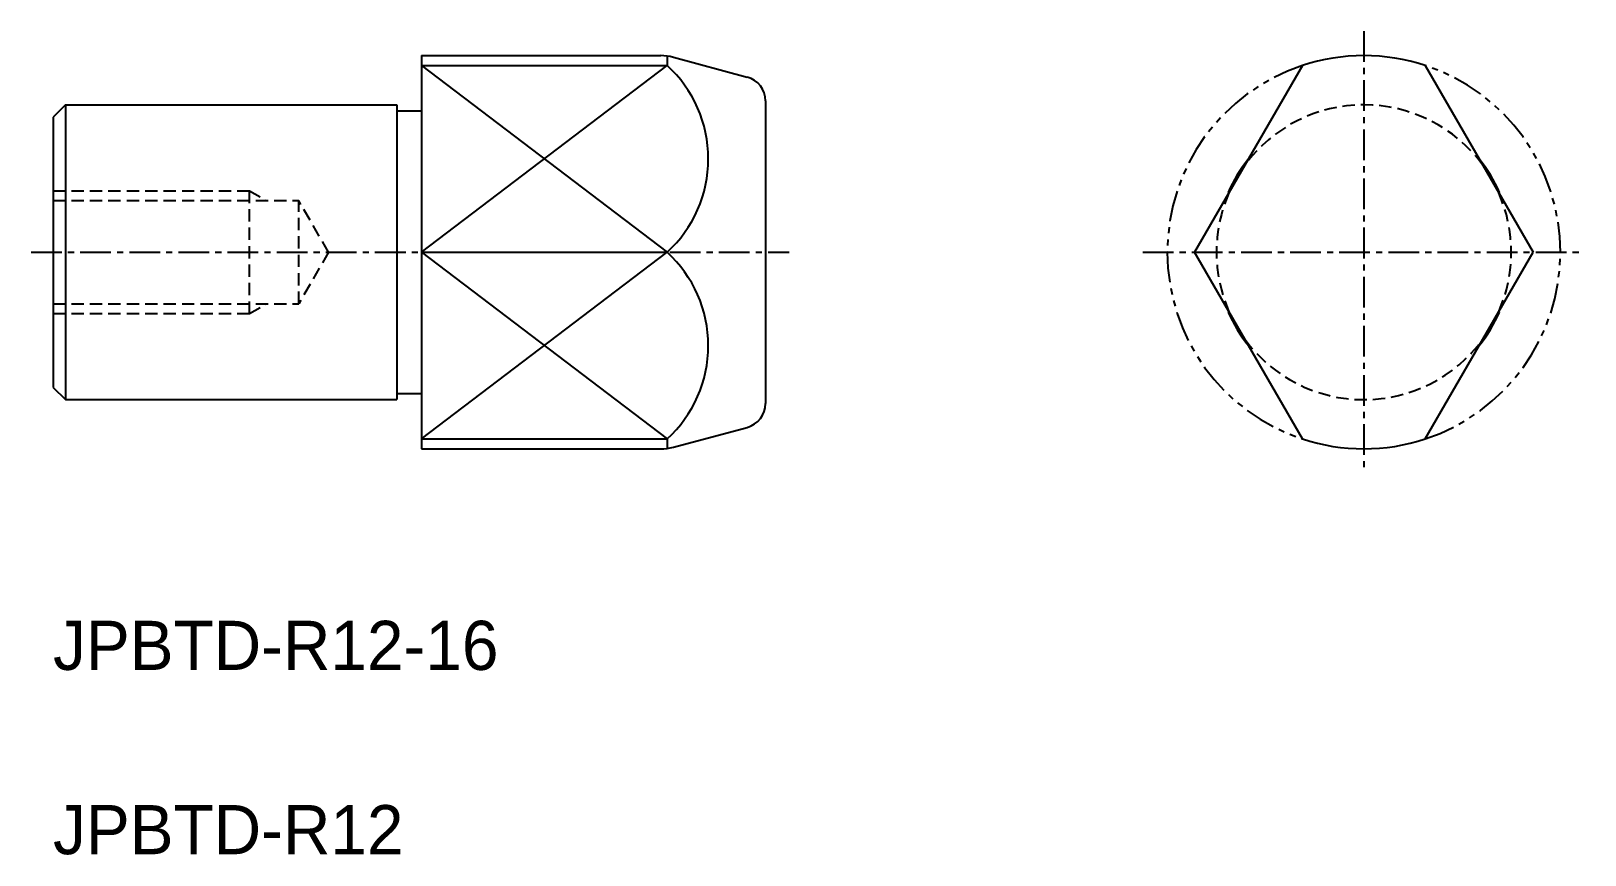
# Model space of a CAD drawing. Extents: x -1538.1 to -1474.8, y -655.7 to -622.2.
import ezdxf

# ---------------------------------------------------------------- set-up
doc = ezdxf.new("R2010")
doc.units = 0
for name, pattern in [('CENTER', [2, 1.25, -0.25, 0.25, -0.25]), ('DASHED', [0.75, 0.5, -0.25]), ('PHANTOM', [2.5, 1.25, -0.25, 0.25, -0.25, 0.25, -0.25])]:
    doc.linetypes.add(name, pattern=pattern)
doc.layers.get('0').update_dxf_attribs({"linetype": 'CONTINUOUS'})
doc.layers.add('CENTER', color=1, linetype='CENTER')

msp = doc.modelspace()

# ---------------------------------------------------------------- linework, layer by layer
at = {"linetype": 'CONTINUOUS'}
for p, q in [((-1522.173, -623.164), (-1522.173, -639.164)), ((-1522.173, -623.164), (-1512.436, -623.164)), ((-1512.173, -623.181), (-1512.173, -623.565)), ((-1536.673, -625.164), (-1537.173, -625.664)), ((-1536.673, -625.164), (-1523.173, -625.164)), ((-1536.673, -625.164), (-1536.673, -637.164)), ((-1523.173, -625.164), (-1523.173, -637.164)), ((-1523.173, -625.414), (-1522.173, -625.414)), ((-1508.173, -625.003), (-1508.173, -637.325)), ((-1537.173, -625.664), (-1537.173, -636.664)), ((-1537.173, -636.664), (-1536.673, -637.164)), ((-1523.173, -636.914), (-1522.173, -636.914)), ((-1536.673, -637.164), (-1523.173, -637.164)), ((-1512.173, -638.763), (-1512.173, -639.146)), ((-1522.173, -639.164), (-1512.436, -639.164))]:
    msp.add_line(p, q, dxfattribs=at)
at = {"color": 7, "linetype": 'CONTINUOUS'}
for p, q in [((-1522.173, -623.565), (-1512.173, -623.565)), ((-1486.312, -623.565), (-1490.7, -631.164)), ((-1481.312, -623.565), (-1476.925, -631.164)), ((-1522.173, -631.164), (-1512.173, -631.164)), ((-1486.312, -638.763), (-1490.7, -631.164)), ((-1481.312, -638.763), (-1476.925, -631.164)), ((-1522.173, -638.763), (-1512.173, -638.763))]:
    msp.add_line(p, q, dxfattribs=at)
at = {"color": 3}
for p, q in [((-1522.173, -631.164), (-1512.173, -623.565)), ((-1522.173, -623.565), (-1512.173, -631.164)), ((-1522.173, -638.763), (-1512.173, -631.164)), ((-1522.173, -631.164), (-1512.173, -638.763))]:
    msp.add_line(p, q, dxfattribs=at)
for p, q in [((-1511.919, -623.232), (-1508.914, -624.037)), ((-1511.919, -639.096), (-1508.914, -638.291))]:
    msp.add_line(p, q)
at = {"color": 3, "linetype": 'DASHED'}
for p, q in [((-1537.173, -628.664), (-1529.173, -628.664)), ((-1529.173, -628.664), (-1528.48, -629.064)), ((-1529.173, -633.664), (-1529.173, -628.664)), ((-1537.173, -629.064), (-1527.173, -629.064)), ((-1525.961, -631.164), (-1527.173, -629.064)), ((-1527.173, -633.264), (-1527.173, -629.064)), ((-1525.961, -631.164), (-1527.173, -633.264)), ((-1537.173, -633.264), (-1527.173, -633.264)), ((-1537.173, -633.664), (-1529.173, -633.664)), ((-1529.173, -633.664), (-1528.48, -633.264))]:
    msp.add_line(p, q, dxfattribs=at)
at = {"linetype": 'CONTINUOUS'}
for centre, radius, start, end in [((-1512.436, -625.164), 2, 75, 90), ((-1509.173, -625.003), 1, 360, 75), ((-1509.173, -637.325), 1, 285, 360), ((-1512.436, -637.164), 2, 270, 285)]:
    msp.add_arc(centre, radius, start, end, dxfattribs=at)
at = {"color": 7, "linetype": 'CONTINUOUS'}
for centre, radius, start, end in [((-1515.649, -627.364), 5.15, 312.45705, 47.54295), ((-1483.812, -631.164), 8, 71.79004, 108.20996), ((-1483.812, -631.164), 6.039, 141.00918, 156.21512), ((-1483.812, -631.164), 6.039, 23.78488, 38.99082), ((-1515.649, -634.964), 5.15, 312.45705, 47.54295), ((-1483.812, -631.164), 6.039, 203.78488, 218.99082), ((-1483.812, -631.164), 6.039, 321.00918, 336.21512), ((-1483.812, -631.164), 8, 251.79004, 288.20996)]:
    msp.add_arc(centre, radius, start, end, dxfattribs=at)
at = {"color": 3, "linetype": 'PHANTOM'}
for start, end in [(108.20996, 251.79004), (288.20996, 71.79004)]:
    msp.add_arc((-1483.812, -631.164), 8, start, end, dxfattribs=at)
at = {"color": 3, "linetype": 'DASHED'}
for start, end in [(36.21512, 143.78488), (156.21512, 203.78488), (336.21512, 23.78488), (216.21512, 323.78488)]:
    msp.add_arc((-1483.812, -631.164), 6, start, end, dxfattribs=at)
at = {"layer": 'CENTER', "color": 1, "linetype": 'CENTER'}
for p, q in [((-1483.812, -622.164), (-1483.812, -640.164)), ((-1538.068, -631.164), (-1507.212, -631.164)), ((-1492.812, -631.164), (-1474.812, -631.164))]:
    msp.add_line(p, q, dxfattribs=at)

# ---------------------------------------------------------------- texts
for s, p in [('JPBTD-R12-16', (-1537.173, -648.164)), ('JPBTD-R12', (-1537.173, -655.664))]:
    msp.add_text(s, height=2).set_placement(p)

doc.saveas('drawing.dxf')
